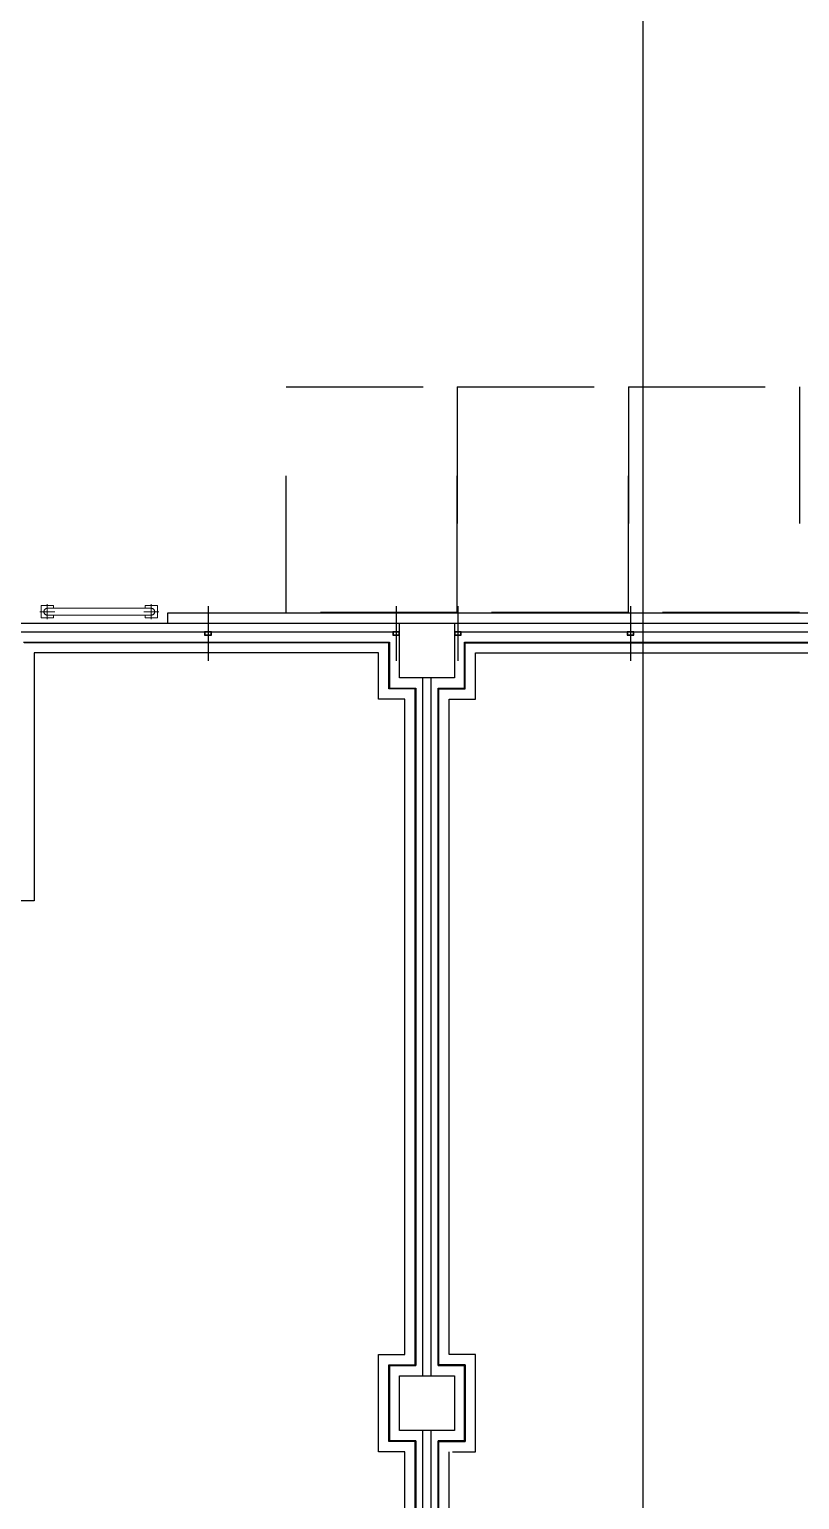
# Model space of a CAD drawing. Header units: millimetres. Extents: x 8456 to 190005487, y 619 to 455456909.
# Drawn here: x 204008 to 205741, y 154787 to 158097 of the extents above; entities that cross this region are included whole.
import ezdxf

# ---------------------------------------------------------------- set-up
doc = ezdxf.new("R2010")
doc.units = ezdxf.units.MM
doc.header["$LTSCALE"] = 400
doc.header["$MEASUREMENT"] = 0
for name, pattern in [('CEN', [62, 60, -1, 0, -1]), ('DASHED2', [0.375, 0.25, -0.125]), ('HID', [2, 1.1, -0.9]), ('XR-평면도$0$HID', [2, 1.1, -0.9])]:
    doc.linetypes.add(name, pattern=pattern)
doc.layers.get('0').update_dxf_attribs({"linetype": 'CONTINUOUS'})
for name, color, linetype in [('A-FUR2', 4, 'DASHED2'), ('CEN', 1, 'CEN'), ('COL', 2, 'CONTINUOUS'), ('WALL', 4, 'CONTINUOUS'), ('석고보드', 4, 'CONTINUOUS'), ('저온단열', 160, 'CONTINUOUS'), ('충돌방지대', 6, 'CONTINUOUS'), ('판넬', 4, 'CONTINUOUS')]:
    doc.layers.add(name, color=color, linetype=linetype)
doc.layers.add('Defpoint', color=161, linetype='CONTINUOUS', plot=False)
doc.layers.add('XR-평면도$0$A-FFXM-FURN1', color=8, linetype='XR-평면도$0$HID', lineweight=18)

# ---------------------------------------------------------------- blocks, each defined once
blk = doc.blocks.new('A$C2DB436D3')
at = {"layer": 'A-FUR2', "color": 8, "linetype": 'HID'}
for p, q in [((18581, 18634, 2515.7), (18581, 19360, 2515.7)), ((18581, 19360, 2515.7), (19131, 19360, 2515.7)), ((19131, 19360, 2515.7), (19131, 18634, 2515.7)), ((19131, 18634, 2515.7), (19131, 19360, 2515.7)), ((19131, 19360, 2515.7), (19681, 19360, 2515.7)), ((19681, 19360, 2515.7), (19681, 18634, 2515.7)), ((19681, 18634, 2515.7), (19681, 19360, 2515.7)), ((19681, 19360, 2515.7), (20231, 19360, 2515.7)), ((20231, 19360, 2515.7), (20231, 18634, 2515.7)), ((19131, 18634, 2515.7), (18581, 18634, 2515.7)), ((19681, 18634, 2515.7), (19131, 18634, 2515.7)), ((20231, 18634, 2515.7), (19681, 18634, 2515.7))]:
    blk.add_line(p, q, dxfattribs=at)
at = {"layer": 'CEN', "color": 8}
for p, q in [((18329.5, 18654.6, 2515.7), (18329.5, 18478.6, 2515.7)), ((18934.5, 18654.6, 2515.7), (18934.5, 18478.6, 2515.7)), ((19132.5, 18654.6, 2515.7), (19132.5, 18478.6, 2515.7)), ((19688, 18654.6, 2515.7), (19688, 18478.6, 2515.7))]:
    blk.add_line(p, q, dxfattribs=at)
at = {"layer": 'COL', "color": 8}
for p, q in [((18945.5, 18599.6, 2515.7), (19121.5, 18599.6, 2515.7)), ((18945.5, 18423.6, 2515.7), (18945.5, 18599.6, 2515.7)), ((19121.5, 18599.6, 2515.7), (19121.5, 18423.6, 2515.7)), ((19121.5, 18423.6, 2515.7), (18945.5, 18423.6, 2515.7)), ((18945.5, 16179.6, 2515.7), (19121.5, 16179.6, 2515.7)), ((18945.5, 16003.6, 2515.7), (18945.5, 16179.6, 2515.7)), ((19121.5, 16179.6, 2515.7), (19121.5, 16003.6, 2515.7)), ((19121.5, 16003.6, 2515.7), (18945.5, 16003.6, 2515.7))]:
    blk.add_line(p, q, dxfattribs=at)
at = {"layer": 'WALL', "color": 8}
for p, q in [((19019.8, 16179.6, 2515.7), (19019.8, 18423.6, 2515.7)), ((19047.3, 16179.6, 2515.7), (19047.3, 18423.6, 2515.7)), ((19019.8, 13759.6, 2515.7), (19019.8, 16003.6, 2515.7)), ((19047.3, 13759.6, 2515.7), (19047.3, 16003.6, 2515.7))]:
    blk.add_line(p, q, dxfattribs=at)
at = {"layer": 'XR-평면도$0$A-FFXM-FURN1', "color": 8}
for p, q in [((17836.7, 18636.5, 2515.7), (17788.3, 18636.5, 2515.7)), ((17792.7, 18656.3, 2515.7), (17832.3, 18656.3, 2515.7)), ((17792.7, 18616.7, 2515.7), (17792.7, 18656.3, 2515.7)), ((17812.5, 18612.3, 2515.7), (17812.5, 18660.7, 2515.7)), ((18146.9, 18647.5, 2515.7), (17812.5, 18647.5, 2515.7)), ((17832.3, 18647.5, 2515.7), (17832.3, 18656.3, 2515.7)), ((18122.7, 18636.5, 2515.7), (18171.1, 18636.5, 2515.7)), ((18166.7, 18656.3, 2515.7), (18127.1, 18656.3, 2515.7)), ((18127.1, 18647.5, 2515.7), (18127.1, 18656.3, 2515.7)), ((18146.9, 18612.3, 2515.7), (18146.9, 18660.7, 2515.7)), ((18166.7, 18616.7, 2515.7), (18166.7, 18656.3, 2515.7)), ((17792.7, 18616.7, 2515.7), (17832.3, 18616.7, 2515.7)), ((18146.9, 18625.5, 2515.7), (17812.5, 18625.5, 2515.7)), ((17832.3, 18616.7, 2515.7), (17832.3, 18625.5, 2515.7)), ((18127.1, 18616.7, 2515.7), (18127.1, 18625.5, 2515.7)), ((18166.7, 18616.7, 2515.7), (18127.1, 18616.7, 2515.7))]:
    blk.add_line(p, q, dxfattribs=at)
for centre, start, end in [((17812.5, 18636.5, 2515.7), 90, 270), ((18146.9, 18636.5, 2515.7), 270, 90)]:
    blk.add_arc(centre, 11, start, end, dxfattribs=at)
at = {"layer": '석고보드', "color": 8}
for p, q in [((18910.3, 18536.9, 2515.7), (17737.7, 18536.9, 2515.7)), ((18910.3, 18388.4, 2515.7), (18910.3, 18536.9, 2515.7)), ((19156.7, 18388.4, 2515.7), (19156.7, 18536.9, 2515.7)), ((19156.7, 18536.9, 2515.7), (21330.3, 18536.9, 2515.7)), ((18995.6, 18388.4, 2515.7), (18910.3, 18388.4, 2515.7)), ((18995.6, 16214.8, 2515.7), (18995.6, 18388.4, 2515.7)), ((19071.5, 16214.8, 2515.7), (19071.5, 18388.4, 2515.7)), ((19071.5, 18388.4, 2515.7), (19156.7, 18388.4, 2515.7)), ((18910.3, 15968.4, 2515.7), (18910.3, 16214.8, 2515.7)), ((18910.3, 16214.8, 2515.7), (18995.6, 16214.8, 2515.7)), ((18910.3, 15968.4, 2515.7), (18910.3, 16214.8, 2515.7)), ((18910.3, 16214.8, 2515.7), (18995.6, 16214.8, 2515.7)), ((19156.7, 16214.8, 2515.7), (19071.5, 16214.8, 2515.7)), ((19071.5, 16214.8, 2515.7), (19156.7, 16214.8, 2515.7)), ((19156.7, 15968.4, 2515.7), (19156.7, 16214.8, 2515.7)), ((19156.7, 16214.8, 2515.7), (19156.7, 15968.4, 2515.7)), ((18995.6, 15968.4, 2515.7), (18910.3, 15968.4, 2515.7)), ((18995.6, 15968.4, 2515.7), (18910.3, 15968.4, 2515.7)), ((18995.6, 13794.8, 2515.7), (18995.6, 15968.4, 2515.7)), ((19071.5, 13794.8, 2515.7), (19071.5, 15968.4, 2515.7)), ((19071.5, 15968.4, 2515.7), (19156.7, 15968.4, 2515.7)), ((19156.7, 15968.4, 2515.7), (19071.5, 15968.4, 2515.7))]:
    blk.add_line(p, q, dxfattribs=at)
at = {"layer": '저온단열', "color": 8}
for p, q in [((17735.5, 18539.1, 2515.7), (18912.5, 18539.1, 2515.7)), ((18912.5, 18539.1, 2515.7), (18912.5, 18390.6, 2515.7)), ((19154.5, 18390.6, 2515.7), (19154.5, 18539.1, 2515.7)), ((19154.5, 18539.1, 2515.7), (21332.5, 18539.1, 2515.7)), ((18912.5, 18390.6, 2515.7), (18997.8, 18390.6, 2515.7)), ((18997.8, 18390.6, 2515.7), (18997.8, 16212.6, 2515.7)), ((19069.3, 16212.6, 2515.7), (19069.3, 18390.6, 2515.7)), ((19069.3, 18390.6, 2515.7), (19154.5, 18390.6, 2515.7)), ((18997.8, 16212.6, 2515.7), (18912.5, 16212.6, 2515.7)), ((18912.5, 16212.6, 2515.7), (18912.5, 15970.6, 2515.7)), ((18912.5, 15970.6, 2515.7), (18912.5, 16212.6, 2515.7)), ((18912.5, 16212.6, 2515.7), (18997.8, 16212.6, 2515.7)), ((19154.5, 16212.6, 2515.7), (19069.3, 16212.6, 2515.7)), ((19069.3, 16212.6, 2515.7), (19154.5, 16212.6, 2515.7)), ((19154.5, 15970.6, 2515.7), (19154.5, 16212.6, 2515.7)), ((19154.5, 16212.6, 2515.7), (19154.5, 15970.6, 2515.7)), ((18912.5, 15970.6, 2515.7), (18997.8, 15970.6, 2515.7)), ((18997.8, 15970.6, 2515.7), (18912.5, 15970.6, 2515.7)), ((18997.8, 15970.6, 2515.7), (18997.8, 13792.6, 2515.7)), ((19069.3, 13792.6, 2515.7), (19069.3, 15970.6, 2515.7)), ((19069.3, 15970.6, 2515.7), (19154.5, 15970.6, 2515.7)), ((19154.5, 15970.6, 2515.7), (19069.3, 15970.6, 2515.7))]:
    blk.add_line(p, q, dxfattribs=at)
at = {"layer": '충돌방지대', "color": 8}
for p, q in [((18199.7, 18599.6, 2515.7), (18199.7, 18632.6, 2515.7)), ((18199.7, 18632.6, 2515.7), (21055.3, 18632.6, 2515.7)), ((18877.3, 18503.9, 2515.7), (17770.7, 18503.9, 2515.7)), ((17770.7, 18503.9, 2515.7), (17770.7, 17706.4, 2515.7)), ((18877.3, 18355.4, 2515.7), (18877.3, 18503.9, 2515.7)), ((19189.7, 18355.4, 2515.7), (19189.7, 18503.9, 2515.7)), ((19189.7, 18503.9, 2515.7), (21297.3, 18503.9, 2515.7)), ((18962.6, 18355.4, 2515.7), (18877.3, 18355.4, 2515.7)), ((18962.6, 16247.8, 2515.7), (18962.6, 18355.4, 2515.7)), ((19104.5, 16247.8, 2515.7), (19104.5, 18355.4, 2515.7)), ((19104.5, 18355.4, 2515.7), (19189.7, 18355.4, 2515.7)), ((17770.7, 17706.4, 2515.7), (17650.9, 17706.4, 2515.7)), ((18877.3, 15935.4, 2515.7), (18877.3, 16247.8, 2515.7)), ((18877.3, 16247.8, 2515.7), (18962.6, 16247.8, 2515.7)), ((19189.7, 16247.8, 2515.7), (19104.5, 16247.8, 2515.7)), ((19189.7, 15935.4, 2515.7), (19189.7, 16247.8, 2515.7)), ((18962.6, 15935.4, 2515.7), (18877.3, 15935.4, 2515.7)), ((18962.6, 13827.8, 2515.7), (18962.6, 15935.4, 2515.7)), ((19104.5, 13827.8, 2515.7), (19104.5, 15935.4, 2515.7)), ((19115.5, 15935.4, 2515.7), (19189.7, 15935.4, 2515.7))]:
    blk.add_line(p, q, dxfattribs=at)
at = {"layer": '판넬', "color": 8}
for p, q in [((17713.5, 18599.6, 2515.7), (18945.5, 18599.6, 2515.7)), ((19121.5, 18599.6, 2515.7), (21365.5, 18599.6, 2515.7)), ((17713.5, 18572.1, 2515.7), (18945.5, 18572.1, 2515.7)), ((19121.5, 18572.1, 2515.7), (21365.5, 18572.1, 2515.7))]:
    blk.add_line(p, q, dxfattribs=at)
at = {"layer": '판넬', "color": 8, "elevation": 2515.7}
for points in [[(18318.5, 18561.1), (18340.5, 18561.1), (18340.5, 18572.1), (18318.5, 18572.1)], [(18319.5, 18562), (18339.5, 18562), (18339.5, 18571.1), (18319.5, 18571.1)], [(18923.5, 18561.1), (18945.5, 18561.1), (18945.5, 18572.1), (18923.5, 18572.1)], [(18924.5, 18562), (18944.5, 18562), (18944.5, 18571.1), (18924.5, 18571.1)], [(19121.5, 18561.1), (19143.5, 18561.1), (19143.5, 18572.1), (19121.5, 18572.1)], [(19122.5, 18562), (19142.5, 18562), (19142.5, 18571.1), (19122.5, 18571.1)], [(19677, 18561.1), (19699, 18561.1), (19699, 18572.1), (19677, 18572.1)], [(19678, 18562), (19698, 18562), (19698, 18571.1), (19678, 18571.1)]]:
    blk.add_lwpolyline(points, close=True, dxfattribs=at)

msp = doc.modelspace()

# ---------------------------------------------------------------- linework, layer by layer
at = {"layer": 'Defpoint'}
msp.add_lwpolyline([(27067.9, 162617.4), (205388.5, 162617.4), (205388.5, 82317.4), (27067.9, 82317.4)], close=True, dxfattribs=at)

# ---------------------------------------------------------------- block references
at = {"xscale": 0.7, "yscale": 0.7, "zscale": 0.7}
msp.add_blockref('A$C2DB436D3', (191579.1, 143740.2, -160.1), dxfattribs=at)

doc.saveas('drawing.dxf')
